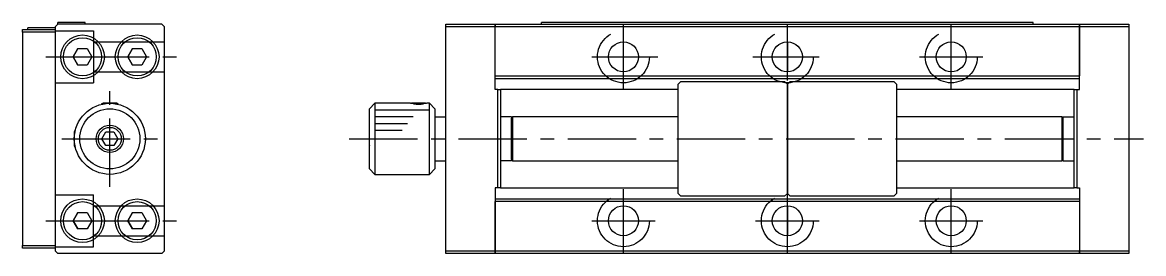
# Model space of a CAD drawing. Extents: x 15 to 442, y 13 to 190.
# Drawn here: x 237 to 442.2, y 83.8 to 126.1 of the extents above; entities that cross this region are included whole.
import ezdxf

# ---------------------------------------------------------------- set-up
doc = ezdxf.new("R2010")
doc.units = 0
doc.header["$LTSCALE"] = 10
doc.linetypes.add('CENTER', pattern=[2, 1.25, -0.25, 0.25, -0.25])
doc.linetypes.add('DASHED', pattern=[3.5, 2, -1.5])
doc.layers.get('0').update_dxf_attribs({"linetype": 'CONTINUOUS'})
doc.layers.add('CENTER', color=1, linetype='CENTER')

msp = doc.modelspace()

# ---------------------------------------------------------------- linework, layer by layer
at = {"color": 7, "linetype": 'CONTINUOUS'}
for p, q in [((243.5, 125.825), (243, 125.325)), ((243, 125.325), (243, 84.325)), ((248.5, 126.125), (243.5, 126.125)), ((243.5, 125.825), (243.5, 126.125)), ((262.5, 125.825), (243.5, 125.825)), ((248.5, 125.825), (248.5, 126.125)), ((263, 125.325), (262.5, 125.825)), ((263, 84.325), (263, 125.325)), ((314.502989, 125.825), (323.502989, 125.825)), ((314.502989, 125.325), (314.502989, 125.825)), ((323.502989, 125.325), (314.502989, 125.325)), ((314.502989, 84.325), (314.502989, 125.325)), ((323.502989, 125.825), (323.502989, 125.325)), ((323.502989, 125.825), (430.502989, 125.825)), ((323.502989, 125.325), (323.502989, 125.825)), ((323.502989, 121.825), (323.502989, 125.325)), ((430.502989, 125.325), (323.502989, 125.325)), ((323.502989, 119.822066), (323.502989, 125.325)), ((332.002989, 125.825), (332.002989, 126.125)), ((422.002989, 126.125), (332.002989, 126.125)), ((422.002989, 125.825), (422.002989, 126.125)), ((430.502989, 125.825), (439.502989, 125.825)), ((430.502989, 125.325), (430.502989, 125.825)), ((430.502989, 125.825), (430.502989, 125.325)), ((430.502989, 121.825), (430.502989, 125.325)), ((439.502989, 125.325), (430.502989, 125.325)), ((430.502989, 125.325), (430.502989, 119.827814)), ((439.502989, 125.825), (439.502989, 125.325)), ((439.502989, 125.325), (439.502989, 84.325)), ((237, 124.325), (237, 124.825)), ((237, 124.825), (243, 124.825)), ((243, 124.325), (237, 124.325)), ((237, 124.325), (237, 85.325)), ((238, 124.825), (238, 125.125)), ((243, 125.125), (238, 125.125)), ((246.267949, 119.825), (247.133975, 121.325)), ((247.133975, 121.325), (246.267949, 119.825)), ((247.133975, 121.325), (248.866025, 121.325)), ((248.866025, 121.325), (249.732051, 119.825)), ((256.267949, 119.825), (257.133975, 121.325)), ((257.133975, 121.325), (256.267949, 119.825)), ((257.133975, 121.325), (258.866025, 121.325)), ((258.866025, 121.325), (259.732051, 119.825)), ((323.502989, 119.822066), (323.502989, 121.825)), ((377.002989, 122.575), (377.002989, 117.075)), ((377.002989, 122.575), (377.002989, 117.075)), ((430.502989, 119.827814), (430.502989, 121.825)), ((247.133975, 118.325), (246.267949, 119.825)), ((246.267949, 119.825), (247.133975, 118.325)), ((249.732051, 119.825), (248.866025, 118.325)), ((257.133975, 118.325), (256.267949, 119.825)), ((256.267949, 119.825), (257.133975, 118.325)), ((259.732051, 119.825), (258.866025, 118.325)), ((323.502989, 117.825), (323.502989, 119.822066)), ((323.502989, 116.325), (323.502989, 119.822066)), ((430.502989, 117.825), (430.502989, 119.827814)), ((430.502989, 119.827814), (430.502989, 116.325)), ((248.866025, 118.325), (247.133975, 118.325)), ((258.866025, 118.325), (257.133975, 118.325)), ((323.502989, 113.825), (323.502989, 117.825)), ((430.502989, 113.825), (430.502989, 117.825)), ((323.502989, 116.325), (430.502989, 116.325)), ((430.502989, 115.825), (323.502989, 115.825)), ((357.502989, 115.325), (357.002989, 114.825)), ((357.502989, 115.325), (376.502989, 115.325)), ((377.002989, 114.825), (376.502989, 115.325)), ((377.502989, 115.325), (377.002989, 114.825)), ((377.502989, 115.325), (396.502989, 115.325)), ((397.002989, 114.825), (396.502989, 115.325)), ((324.002989, 113.825), (323.502989, 113.825)), ((324.002989, 95.825), (324.002989, 113.825)), ((324.002989, 113.825), (324.502989, 113.825)), ((324.502989, 113.825), (324.502989, 95.825)), ((357.002989, 113.825), (324.502989, 113.825)), ((357.002989, 94.825), (357.002989, 114.825)), ((377.002989, 94.825), (377.002989, 114.825)), ((377.002989, 114.825), (377.002989, 94.825)), ((397.002989, 114.825), (397.002989, 94.825)), ((429.502989, 113.825), (397.002989, 113.825)), ((429.502989, 95.825), (429.502989, 113.825)), ((429.502989, 113.825), (430.002989, 113.825)), ((430.002989, 113.825), (430.002989, 95.825)), ((430.002989, 113.825), (430.502989, 113.825)), ((251.75, 111.342908), (251.5, 111.217908)), ((251.5, 111.217908), (251.5, 111.149626)), ((251.824956, 111.217908), (251.5, 111.217908)), ((253, 111.342908), (251.75, 111.342908)), ((254.25, 111.342908), (253, 111.342908)), ((254.499486, 111.217908), (254.175044, 111.217908)), ((254.5, 111.217908), (254.25, 111.342908)), ((254.5, 111.217908), (254.499486, 111.217908)), ((254.5, 111.149676), (254.5, 111.217908)), ((301.502989, 111.325), (300.502989, 110.325)), ((301.502989, 111.325), (301.502989, 98.325)), ((308.002994, 111.325), (301.502989, 111.325)), ((308.00337, 111.325), (308.002994, 111.325)), ((308.003807, 111.325), (308.00337, 111.325)), ((308.24757, 111.340199), (308.217173, 111.325)), ((308.252989, 111.342908), (308.24757, 111.340199)), ((310.745981, 111.342908), (308.252989, 111.342908)), ((310.43534, 111.217908), (308.570779, 111.217908)), ((310.752989, 111.342908), (310.745981, 111.342908)), ((310.759942, 111.339431), (310.752989, 111.342908)), ((310.788805, 111.325), (310.759984, 111.33941)), ((311.502989, 111.325), (311.002984, 111.325)), ((312.502989, 110.325), (311.502989, 111.325)), ((311.502989, 104.825), (311.502989, 111.325)), ((300.502989, 99.325), (300.502989, 110.325)), ((312.502989, 110.325), (312.502989, 104.825)), ((312.502989, 108.825), (314.502989, 108.825)), ((326.502989, 108.825), (324.502989, 108.825)), ((326.502989, 108.825), (326.502989, 100.825)), ((326.702989, 108.825), (326.502989, 108.625)), ((326.702989, 108.825), (326.702989, 100.825)), ((357.002989, 108.825), (326.702989, 108.825)), ((427.302989, 108.825), (397.002989, 108.825)), ((427.302989, 100.825), (427.302989, 108.825)), ((427.502989, 108.625), (427.302989, 108.825)), ((427.502989, 100.825), (427.502989, 108.825)), ((427.502989, 108.825), (429.502989, 108.825)), ((326.502989, 101.025), (326.502989, 108.625)), ((246.607092, 106.325), (246.482092, 106.075)), ((246.482092, 106.075), (246.482092, 105.693432)), ((246.482092, 105.693432), (246.482092, 104.825)), ((246.482092, 104.825), (246.482092, 103.575)), ((246.607092, 106.325), (246.607092, 106.324486)), ((246.675424, 106.325), (246.607092, 106.325)), ((246.607092, 106.324486), (246.607092, 106.000044)), ((251.556624, 104.825), (252.278312, 106.075)), ((252.278312, 103.575), (251.556624, 104.825)), ((252.278312, 106.075), (253.721688, 106.075)), ((253.721688, 106.075), (254.443376, 104.825)), ((254.443376, 104.825), (253.721688, 103.575)), ((300.502989, 106.086955), (300.497011, 106.075)), ((311.502989, 98.325), (311.502989, 104.825)), ((312.502989, 104.825), (312.502989, 99.325)), ((246.482092, 103.575), (246.607092, 103.325)), ((246.607092, 103.649956), (246.607092, 103.325)), ((246.607092, 103.325), (246.675284, 103.325)), ((246.675304, 103.325), (246.675408, 103.325)), ((253.721688, 103.575), (252.278312, 103.575)), ((300.497011, 103.575), (300.502989, 103.563045)), ((312.502989, 100.825), (314.502989, 100.825)), ((326.502989, 100.825), (324.502989, 100.825)), ((326.502989, 101.025), (326.702989, 100.825)), ((326.702989, 100.825), (357.002989, 100.825)), ((397.002989, 100.825), (427.302989, 100.825)), ((427.302989, 100.825), (427.502989, 101.025)), ((427.502989, 100.825), (429.502989, 100.825)), ((300.502989, 99.325), (301.502989, 98.325)), ((311.502989, 98.325), (312.502989, 99.325)), ((301.502989, 98.325), (311.502989, 98.325)), ((324.002989, 95.825), (323.502989, 95.825)), ((323.502989, 95.825), (323.502989, 91.825)), ((324.502989, 95.825), (324.002989, 95.825)), ((324.502989, 95.825), (357.002989, 95.825)), ((357.002989, 94.825), (357.502989, 94.325)), ((376.502989, 94.325), (377.002989, 94.825)), ((377.002989, 94.825), (377.502989, 94.325)), ((396.502989, 94.325), (397.002989, 94.825)), ((397.002989, 95.825), (429.502989, 95.825)), ((430.002989, 95.825), (429.502989, 95.825)), ((430.002989, 95.825), (430.502989, 95.825)), ((430.502989, 95.825), (430.502989, 91.825)), ((323.502989, 93.825), (430.502989, 93.825)), ((430.502989, 93.325), (323.502989, 93.325)), ((323.502989, 89.822066), (323.502989, 93.325)), ((376.502989, 94.325), (357.502989, 94.325)), ((377.002989, 92.575), (377.002989, 87.075)), ((377.002989, 92.575), (377.002989, 87.075)), ((396.502989, 94.325), (377.502989, 94.325)), ((430.502989, 93.325), (430.502989, 89.827945)), ((246.267949, 89.825), (247.133975, 91.325)), ((247.133975, 91.325), (246.267949, 89.825)), ((247.133975, 91.325), (248.866025, 91.325)), ((248.866025, 91.325), (249.732051, 89.825)), ((256.267949, 89.825), (257.133975, 91.325)), ((257.133975, 91.325), (256.267949, 89.825)), ((257.133975, 91.325), (258.866025, 91.325)), ((258.866025, 91.325), (259.732051, 89.825)), ((323.502989, 91.825), (323.502989, 89.822066)), ((430.502989, 91.825), (430.502989, 89.827945)), ((247.133975, 88.325), (246.267949, 89.825)), ((246.267949, 89.825), (247.133975, 88.325)), ((248.866025, 88.325), (247.133975, 88.325)), ((249.732051, 89.825), (248.866025, 88.325)), ((257.133975, 88.325), (256.267949, 89.825)), ((256.267949, 89.825), (257.133975, 88.325)), ((258.866025, 88.325), (257.133975, 88.325)), ((259.732051, 89.825), (258.866025, 88.325)), ((323.502989, 89.822066), (323.502989, 87.825)), ((323.502989, 84.325), (323.502989, 89.822066)), ((430.502989, 89.827945), (430.502989, 87.825)), ((430.502989, 89.827945), (430.502989, 84.325)), ((323.502989, 87.825), (323.502989, 84.325)), ((430.502989, 87.825), (430.502989, 84.325)), ((237, 85.325), (243, 85.325)), ((237, 84.825), (237, 85.325)), ((243, 84.825), (237, 84.825)), ((243, 84.325), (243.5, 83.825)), ((262.5, 83.825), (263, 84.325)), ((314.502989, 84.325), (323.502989, 84.325)), ((314.502989, 83.825), (314.502989, 84.325)), ((323.502989, 84.325), (323.502989, 83.825)), ((323.502989, 83.825), (323.502989, 84.325)), ((323.502989, 84.325), (430.502989, 84.325)), ((430.502989, 84.325), (439.502989, 84.325)), ((430.502989, 83.825), (430.502989, 84.325)), ((430.502989, 84.325), (430.502989, 83.825)), ((439.502989, 84.325), (439.502989, 83.825)), ((262.5, 83.825), (243.5, 83.825)), ((323.502989, 83.825), (314.502989, 83.825)), ((430.502989, 83.825), (323.502989, 83.825)), ((439.502989, 83.825), (430.502989, 83.825))]:
    msp.add_line(p, q, dxfattribs=at)
at = {"color": 3, "linetype": 'DASHED'}
for p, q in [((243, 124.575), (250, 124.575)), ((250, 124.575), (250, 115.075)), ((250, 122.575), (263, 122.575)), ((250, 117.075), (263, 117.075)), ((243, 115.075), (250, 115.075)), ((243, 94.575), (250, 94.575)), ((250, 85.075), (250, 94.575)), ((250, 92.575), (263, 92.575)), ((250, 87.075), (263, 87.075)), ((243, 85.075), (250, 85.075))]:
    msp.add_line(p, q, dxfattribs=at)
at = {"color": 3, "linetype": 'CONTINUOUS'}
for p, q in [((308.106861, 111.301819), (308.002994, 111.325)), ((308.238246, 111.274774), (308.106861, 111.301819)), ((308.570753, 111.217893), (308.238246, 111.274774)), ((310.762776, 111.273804), (310.435274, 111.2179)), ((310.896328, 111.301219), (310.762776, 111.273804)), ((311.002984, 111.325), (310.896328, 111.301219)), ((311.502989, 110.075), (301.502989, 110.075)), ((308.502989, 108.825), (301.502989, 108.825)), ((307.502989, 107.575), (301.502989, 107.575)), ((306.502989, 106.325), (301.502989, 106.325)), ((246.675304, 103.325005), (246.675443, 103.325005))]:
    msp.add_line(p, q, dxfattribs=at)
at = {"color": 7, "linetype": 'CONTINUOUS'}
for centre, radius in [((248, 119.825), 4), ((248, 119.825), 3.5), ((258, 119.825), 4), ((258, 119.825), 3.5), ((347.002989, 119.825), 2.75), ((377.002989, 119.825), 2.75), ((407.002989, 119.825), 2.75), ((253, 104.825), 6.5), ((253, 104.825), 5.5), ((253, 104.825), 2.1), ((248, 89.825), 4), ((248, 89.825), 3.5), ((258, 89.825), 4), ((258, 89.825), 3.5), ((347.002989, 89.825), 2.75), ((377.002989, 89.825), 2.75), ((407.002989, 89.825), 2.75)]:
    msp.add_circle(centre, radius, dxfattribs=at)
at = {"color": 3, "linetype": 'DASHED'}
for centre in [(347.002989, 119.825), (377.002989, 119.825), (407.002989, 119.825), (347.002989, 89.825), (377.002989, 89.825), (407.002989, 89.825)]:
    msp.add_circle(centre, 4.75, dxfattribs=at)
at = {"color": 3, "linetype": 'CONTINUOUS'}
msp.add_circle((253, 104.825), 2.5, dxfattribs=at)
msp.add_arc((309.502989, 117.547133), 6.397526, 261.621127, 278.379314, dxfattribs=at)
at = {"layer": 'CENTER', "color": 1, "linetype": 'CENTER'}
for p, q in [((347.002989, 114.025), (347.002989, 125.625)), ((377.002989, 115.525), (377.002989, 125.625)), ((407.002989, 114.025), (407.002989, 125.625)), ((241.3, 119.825), (251.7, 119.825)), ((247.7, 119.825), (265.3, 119.825)), ((341.202989, 119.825), (353.302989, 119.825)), ((370.702989, 119.825), (382.802989, 119.825)), ((401.202989, 119.825), (412.802989, 119.825)), ((253, 96.025), (253, 113.625)), ((244.2, 104.825), (261.8, 104.825)), ((296.802989, 104.825), (442.202989, 104.825)), ((347.002989, 84.025), (347.002989, 95.625)), ((377.002989, 84.025), (377.002989, 95.625)), ((407.002989, 84.025), (407.002989, 95.625)), ((241.3, 89.825), (251.7, 89.825)), ((247.7, 89.825), (265.3, 89.825)), ((341.202989, 89.825), (352.802989, 89.825)), ((371.202989, 89.825), (382.802989, 89.825)), ((401.202989, 89.825), (412.802989, 89.825))]:
    msp.add_line(p, q, dxfattribs=at)

doc.saveas('drawing.dxf')
